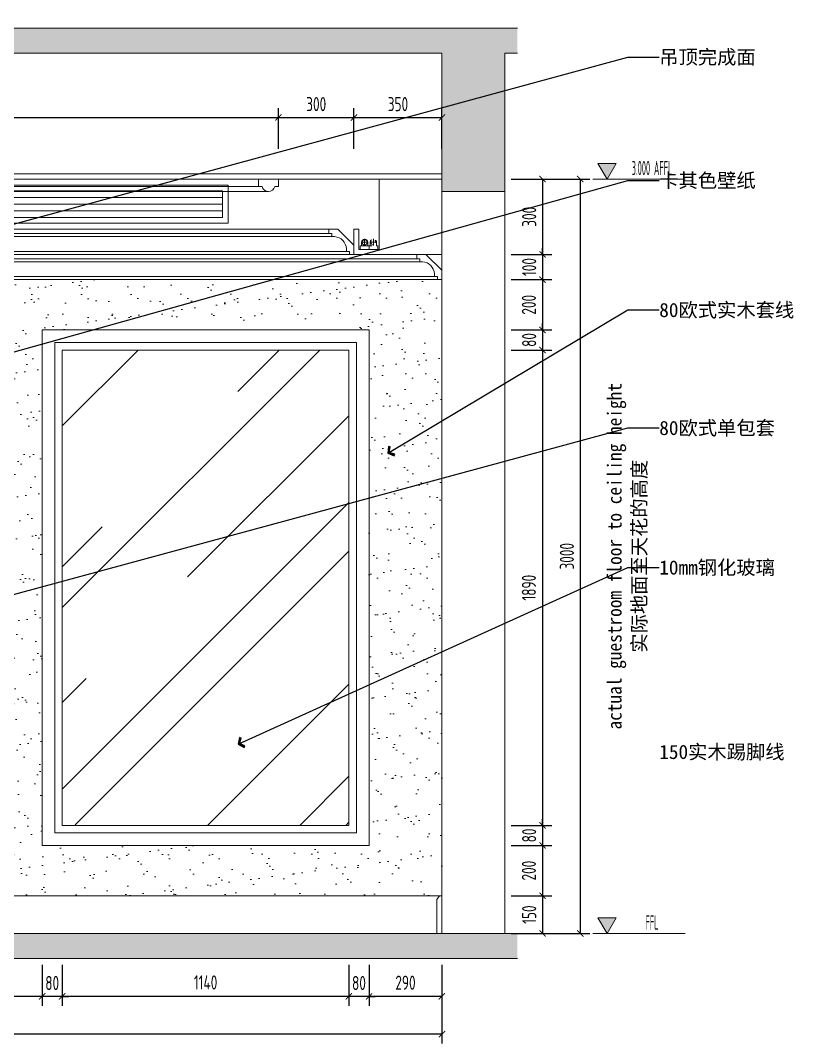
# Model space of a CAD drawing. Header units: millimetres. Extents: x 3162 to 221128, y -144913 to 11496.
# Drawn here: x 217606 to 220680, y -37702 to -33634 of the extents above; entities that cross this region are included whole.
import ezdxf
from ezdxf.enums import TextEntityAlignment as Align
from ezdxf.xclip import XClip

# ---------------------------------------------------------------- set-up
doc = ezdxf.new("R2010")
doc.units = ezdxf.units.MM
doc.header["$LTSCALE"] = 10
doc.header["$XCLIPFRAME"] = 2
doc.linetypes.add('ACAD_ISO03W100', pattern=[30, 12, -18])
doc.linetypes.add('DOTE', pattern=[61.468, 50.8, -5.08, 0.508, -5.08])
doc.layers.get('Defpoints').update_dxf_attribs({"color": 250})
for name, color, linetype, lineweight in [('Contour【轮廓线】', 94, 'Continuous', 0), ('Elevation【立面图库】', 150, 'Continuous', 0), ('FC-Hatch【平面填充】', 250, 'Continuous', 0), ('FC-Refe【标注引线】', 2, 'Continuous', 0), ('FF-Fixed【固定家具】', 30, 'Continuous', 0), ('FF-Socket【电气】', 124, 'Continuous', 0), ('FF-Text【平面文字】', 2, 'Continuous', 0), ('FF-【活动成品家具】', 51, 'Continuous', 0), ('Finish【完成面】', 2, 'Continuous', 0), ('Gray【中细线】', 8, 'Continuous', 0), ('RC-dimensions', 44, 'Continuous', 0), ('RC-Lamps【天花灯具】', 2, 'Continuous', 0), ('RC-Modelling【天花造型】', 30, 'Continuous', 0), ('Wall【立面墙】', 252, 'Continuous', 0)]:
    doc.layers.add(name, color=color, linetype=linetype, lineweight=lineweight)
doc.layers.add('WALL_NEW【新建墙体】', color=4, linetype='Continuous')
doc.layers.add('WALL【墙体】', color=7, linetype='Continuous')
doc.styles.add('宋体', font='', dxfattribs={"width": 0.8})
doc.styles.add('尺寸标注', font='ARCHS.SHX', dxfattribs={"width": 0.8})
doc.styles.add('文字', font='')
doc.styles.add('标高', font='ARCHS.SHX', dxfattribs={"width": 0.5})
doc.styles.get('宋体').set_extended_font_data('SimSun')
doc.styles.get('文字').set_extended_font_data('SimSun')
doc.dimstyles.new('海龙1：25', dxfattribs={"dimscale": 25, "dimtxt": 2.25, "dimasz": 1, "dimexe": 1.5, "dimexo": 1, "dimgap": 1, "dimtad": 1, "dimdec": 0, "dimrnd": 5, "dimdsep": 46, "dimtxsty": '尺寸标注', "dimblk": 'ARCHTICK', "dimblk1": 'ARCHTICK', "dimblk2": 'ARCHTICK', "dimcen": 1, "dimclrd": 44, "dimclre": 44, "dimclrt": 2, "dimadec": 0, "dimazin": 0, "dimtfac": 1, "dimtdec": 0, "dimtix": 1, "dimtmove": 2, "dimatfit": 3, "dimldrblk": 'hl_arrow2', "dimfxl": 5, "dimfxlon": 1, "dimarcsym": 0})
pattern_1 = [(225, (114248.42, 0), (35.35534, -35.35534), []), (230, (114248.42, 0), (-71.726018, 6.275218), [7.5, -82.5]), (175, (114248.42, 0), (13.87511, -75.219228), [6, -66]), (280.4514, (114242.44, 0.52), (-57.85092, -68.94393), [6.374, -70.1142]), (226.1842, (114248.42, -20), (-106.724086, 16.55189), [11.25, -123.75]), (276.6356, (114239.53, -18.62), (-93.46626, -97.41178), [9.56105, -105.1713]), (171.1842, (114248.42, -20), (-93.46618, -97.41189), [9, -99]), (201, (114238.42, -15), (-59.690703, 40.261893), [7.5, -82.5]), (146, (114238.42, -15), (-24.33156, -72.515006), [6, -66]), (251.4514, (114233.445, -11.645), (-84.022234, -32.253037), [6.374, -70.1142]), (217.5, (114248.42, 0), (-1.2159855, -33.2893854), [0.5, -65.2, 0.5, -67, 0.5, -66.25]), (187.5, (114248.42, 0), (-26.306954, -39.441171), [0.5, -38.2, 0.5, -63.7, 0.5, -25.25]), (147.5, (114270.72, -3e-15), (-53.3822436, 2.255487), [0.5, -25, 0.5, -78, 0.5, -103.5]), (137.5, (114280.72, -4e-15), (-58.318617, -10.010498), [0.5, -32.5, 0.5, -51.8, 0.5, -73.5])]

# ---------------------------------------------------------------- blocks, each defined once
blk = doc.blocks.new('海龙工具_踢脚线')
blk.add_lwpolyline([(20, 0), (20, 90), (10, 100), (0, 100)])
blk = doc.blocks.new('_ArchTick')
at = {"color": 2, "linetype": 'ByBlock', "const_width": 0.15}
blk.add_lwpolyline([(-0.5, -0.5), (0.5, 0.5)], dxfattribs=at)
blk = doc.blocks.new('*D559')
at = {"layer": 'Defpoints', "color": 0, "transparency": 16777216}
for p in [(219532, -34264.1), (219532, -34564.1), (219682, -34564.1)]:
    blk.add_point(p, dxfattribs=at)
at = {"layer": 'RC-dimensions', "color": 44, "lineweight": -2, "transparency": 16777216}
for p, q in [((219557, -34264.1), (219719.5, -34264.1)), ((219682, -34264.1), (219682, -34564.1)), ((219557, -34564.1), (219719.5, -34564.1))]:
    blk.add_line(p, q, dxfattribs=at)
at = {"layer": 'RC-dimensions', "color": 44, "lineweight": -2, "transparency": 16777216, "xscale": 25, "yscale": 25, "zscale": 25}
for p, rotation in [((219682, -34264.1), 90), ((219682, -34564.1), 270)]:
    blk.add_blockref('_ArchTick', p, dxfattribs=dict(at, rotation=rotation))
at = {"layer": 'RC-dimensions', "color": 2, "transparency": 16777216, "insert": (219628.9, -34414.1), "char_height": 56.25, "attachment_point": 5, "rotation": 90, "style": '尺寸标注'}
blk.add_mtext('300', dxfattribs=at)
blk = doc.blocks.new('hl_arrow2')
at = {"color": 2}
blk.add_line((-0.22, 0), (-1, 0), dxfattribs=at)
blk.add_lwpolyline([(-0.22, 0), (-0.86, -0.69), (-0.65, -0.86), (0, 0), (-0.65, 0.86), (-0.86, 0.69)], close=True, dxfattribs=at)
for points in [[(-0.86, 0.69), (-0.65, 0.86), (-0.22, 0), (0, 0)], [(-0.86, -0.69), (-0.65, -0.86), (-0.22, 0), (0, 0)]]:
    blk.add_solid(points, dxfattribs=at)
blk = doc.blocks.new('*D560')
at = {"layer": 'Defpoints', "color": 0, "transparency": 16777216}
for p in [(219532, -37114.1), (219532, -37264.1), (219682, -37264.1)]:
    blk.add_point(p, dxfattribs=at)
at = {"layer": 'RC-dimensions', "color": 44, "lineweight": -2, "transparency": 16777216}
for p, q in [((219557, -37114.1), (219719.5, -37114.1)), ((219682, -37114.1), (219682, -37264.1)), ((219557, -37264.1), (219719.5, -37264.1))]:
    blk.add_line(p, q, dxfattribs=at)
at = {"layer": 'RC-dimensions', "color": 44, "lineweight": -2, "transparency": 16777216, "xscale": 25, "yscale": 25, "zscale": 25}
for p, rotation in [((219682, -37114.1), 90), ((219682, -37264.1), 270)]:
    blk.add_blockref('_ArchTick', p, dxfattribs=dict(at, rotation=rotation))
at = {"layer": 'RC-dimensions', "color": 2, "transparency": 16777216, "insert": (219628.9, -37189.1), "char_height": 56.25, "attachment_point": 5, "rotation": 90, "style": '尺寸标注'}
blk.add_mtext('150', dxfattribs=at)
blk = doc.blocks.new('*D561')
at = {"layer": 'Defpoints', "color": 0, "transparency": 16777216}
for p in [(219532, -34264.1), (219532, -37264.1), (219832, -37264.1)]:
    blk.add_point(p, dxfattribs=at)
at = {"layer": 'RC-dimensions', "color": 44, "lineweight": -2, "transparency": 16777216}
for p, q in [((219707, -34264.1), (219869.5, -34264.1)), ((219832, -34264.1), (219832, -37264.1)), ((219707, -37264.1), (219869.5, -37264.1))]:
    blk.add_line(p, q, dxfattribs=at)
at = {"layer": 'RC-dimensions', "color": 44, "lineweight": -2, "transparency": 16777216, "xscale": 25, "yscale": 25, "zscale": 25}
for p, rotation in [((219832, -34264.1), 90), ((219832, -37264.1), 270)]:
    blk.add_blockref('_ArchTick', p, dxfattribs=dict(at, rotation=rotation))
at = {"layer": 'RC-dimensions', "color": 2, "transparency": 16777216, "insert": (219778.9, -35764.1), "char_height": 56.25, "attachment_point": 5, "rotation": 90, "style": '尺寸标注'}
blk.add_mtext('3000', dxfattribs=at)
blk = doc.blocks.new('海龍_立面标识')
at = {"style": '宋体', "width": 0.9, "flags": 8}
blk.add_attdef('FLOOR_HEIGHT', text='', height=2.25, rotation=90, dxfattribs=at).set_placement((0, 0), align=Align.CENTER)
at = {"style": '宋体', "flags": 8}
blk.add_attdef('HEIGHT', text='', height=2.25, rotation=90, dxfattribs=at).set_placement((-3.5, 0), align=Align.CENTER)
blk = doc.blocks.new('hl_Elevation-A2')
blk.add_hatch(color=150).paths.add_polyline_path([(3.74, 2.47), (2.27, 0), (0.8, 2.47)])
at = {"color": 150}
blk.add_line((0, 0), (14.67, 0), dxfattribs=at)
blk.add_lwpolyline([(3.74, 2.47), (2.27, 0), (0.8, 2.47)], close=True, dxfattribs=at)
at = {"color": 2, "style": '标高', "width": 0.8, "flags": 8}
blk.add_attdef('HEIGHT', text='', height=2.25, dxfattribs=at).set_placement((9.42, 1.75), align=Align.MIDDLE_CENTER)
blk = doc.blocks.new('*D562')
at = {"layer": 'Defpoints', "color": 0, "transparency": 16777216}
for p in [(218992, -37364.1), (219282, -37364.1), (218992, -37514.1)]:
    blk.add_point(p, dxfattribs=at)
at = {"layer": 'RC-dimensions', "color": 44, "lineweight": -2, "transparency": 16777216}
for p, q in [((218992, -37389.1), (218992, -37551.6)), ((219282, -37389.1), (219282, -37551.6)), ((219282, -37514.1), (218992, -37514.1))]:
    blk.add_line(p, q, dxfattribs=at)
at = {"layer": 'RC-dimensions', "color": 44, "lineweight": -2, "transparency": 16777216, "xscale": 25, "yscale": 25, "zscale": 25, "rotation": 180}
blk.add_blockref('_ArchTick', (218992, -37514.1), dxfattribs=at)
at = {"layer": 'RC-dimensions', "color": 44, "lineweight": -2, "transparency": 16777216, "xscale": 25, "yscale": 25, "zscale": 25}
blk.add_blockref('_ArchTick', (219282, -37514.1), dxfattribs=at)
at = {"layer": 'RC-dimensions', "color": 2, "transparency": 16777216, "insert": (219137, -37459.8), "char_height": 56.25, "attachment_point": 5, "style": '尺寸标注'}
blk.add_mtext('290', dxfattribs=at)
blk = doc.blocks.new('*D563')
at = {"layer": 'Defpoints', "color": 0, "transparency": 16777216}
for p in [(215532, -37364.1), (219282, -37364.1), (215532, -37664.1)]:
    blk.add_point(p, dxfattribs=at)
at = {"layer": 'RC-dimensions', "color": 44, "lineweight": -2, "transparency": 16777216}
for p, q in [((215532, -37539.1), (215532, -37701.6)), ((219282, -37539.1), (219282, -37701.6)), ((219282, -37664.1), (215532, -37664.1))]:
    blk.add_line(p, q, dxfattribs=at)
at = {"layer": 'RC-dimensions', "color": 44, "lineweight": -2, "transparency": 16777216, "xscale": 25, "yscale": 25, "zscale": 25, "rotation": 180}
blk.add_blockref('_ArchTick', (215532, -37664.1), dxfattribs=at)
at = {"layer": 'RC-dimensions', "color": 44, "lineweight": -2, "transparency": 16777216, "xscale": 25, "yscale": 25, "zscale": 25}
blk.add_blockref('_ArchTick', (219282, -37664.1), dxfattribs=at)
at = {"layer": 'RC-dimensions', "color": 2, "transparency": 16777216, "insert": (217407, -37609.8), "char_height": 56.25, "attachment_point": 5, "style": '尺寸标注'}
blk.add_mtext('3750', dxfattribs=at)
blk = doc.blocks.new('1500平10100181')
at = {"ltscale": 300}
for p, q in [((-1270.6, 991.6), (-770.6, 991.6)), ((-1270.6, 491.6), (-1270.6, 991.6)), ((-770.6, 991.6), (-770.6, 491.6)), ((-749, 1000), (603.1, 1000)), ((-749, 1000), (-749, 374.1)), ((603.1, 1000), (603.1, 320.9)), ((603.1, 1000), (603.1, 345.9)), ((-770.6, 491.6), (-1270.6, 491.6)), ((-1270.6, 491.6), (-770.6, 491.6)), ((-749, 374.1), (-775.9, 311.5)), ((-775.9, 311.5), (-740.1, 257.9)), ((-749, 271.3), (-749, -1000)), ((638.5, 243.1), (606, 239.9)), ((606, 239.9), (606, -999.7)), ((-749, -1000), (603.1, -1000)), ((603.1, -1000), (-749, -1000))]:
    blk.add_line(p, q, dxfattribs=at)
at = {"color": 8}
for p, q in [((-770.6, 491.6), (-770.6, 991.6)), ((-1020.6, 966.9), (-1020.6, 516.3)), ((-749, 958.2), (603.1, 958.2)), ((-570, 910.6), (-278, 946.4)), ((-278, 946.4), (-137.7, 883.8)), ((-39.2, 937.4), (32.4, 892.7)), ((-39.2, 937.4), (77.1, 928.5)), ((-39.2, 901.6), (-39.2, 937.4)), ((77.1, 928.5), (369.1, 964.2)), ((369.1, 964.2), (517.3, 901.6)), ((-686.4, 883.8), (-686.4, 919.5)), ((-686.4, 919.5), (-614.8, 874.8)), ((-686.4, 919.5), (-570, 910.6)), ((-137.7, 883.8), (-75, 910.6)), ((-75, 910.6), (-119.8, 740.7)), ((-21.3, 687.1), (-39.2, 901.6)), ((517.3, 901.6), (580, 928.5)), ((580, 928.5), (535.2, 758.6)), ((-668.5, 669.2), (-686.4, 883.8)), ((-1254.7, 741.6), (-786.5, 741.6)), ((-119.8, 740.7), (-92.9, 544)), ((535.2, 758.6), (562.1, 561.9)), ((-704.3, 535), (-668.5, 669.2)), ((-57.5, 551.6), (-21.3, 687.1)), ((-605.8, 587.2), (-703.4, 538.5)), ((16.7, 588.7), (-72.8, 544)), ((560.7, 572.1), (130.8, 561.9)), ((486.3, 572.7), (485.7, 570.5)), ((562.1, 561.9), (486.3, 572.7)), ((-632.7, 544), (-704.3, 535)), ((-516.3, 544), (-632.7, 544)), ((-155.6, 552.9), (-516.3, 544)), ((-92.9, 544), (-155.6, 552.9)), ((14.5, 561.9), (-93.5, 548.4)), ((130.8, 561.9), (14.5, 561.9)), ((-749, 383), (606.9, 508.2)), ((606.9, 508.2), (-48.2, 365.2)), ((-740.1, 257.9), (172.2, 347.3)), ((378.1, 329.4), (615.8, 320.5)), ((603.1, 345.9), (603.1, 320.9)), ((603.1, 320.9), (616.4, 320.9)), ((616.4, 320.9), (638.5, 243.1)), ((633.7, 248.9), (-740.1, 168.4)), ((-740.1, 168.4), (-360.8, 213.2)), ((229.7, -1000), (229.7, 227.8)), ((250.5, -1000), (250.5, 228.9)), ((274.6, -1000), (274.6, 230.2)), ((295.4, -1000), (295.4, 231.3)), ((319.4, -1000), (319.4, 232.6)), ((-320.9, -1000), (-320.9, 186.7)), ((-300.1, -1000), (-300.1, 187.8)), ((-276, -1000), (-276, 189)), ((-255.2, -1000), (-255.2, 190.1)), ((-231.2, -1000), (-231.2, 191.4)), ((-749, -526.3), (603.1, -526.3)), ((-749, -547.1), (603.1, -547.1)), ((-749, -571.3), (603.1, -571.3)), ((-749, -592.1), (603.1, -592.1)), ((-749, -616), (603.1, -616))]:
    blk.add_line(p, q, dxfattribs=at)
for radius in [175, 72.2]:
    blk.add_circle((-1020.6, 741.6), radius, dxfattribs=at)
blk = doc.blocks.new('海龙_05140578')
at = {"layer": 'WALL_NEW【新建墙体】'}
h = blk.add_hatch(dxfattribs=at)
h.set_pattern_fill('ANSI31', color=8, scale=20, style=0)
h.set_pattern_definition([(45, (-3175, 1275), (-44.9013, 44.9013), [])])
h.paths.add_polyline_path([(-3095, 1875), (-3175, 1875), (-3175, 1275), (-3095, 1275)])
h.paths.add_polyline_path([(-3095, -1275), (-3175, -1275), (-3175, -1875), (-3095, -1875)])
h.paths.add_polyline_path([(1355, 125), (1175, 125), (1175, -335), (1295, -335), (1295, 5), (1355, 5)])
h.paths.add_polyline_path([(1295, 1875), (1175, 1875), (1175, 1275), (1295, 1275)])
h.paths.add_polyline_path([(1295, -1575), (1175, -1575), (1175, -1875), (1295, -1875)])
h.paths.add_polyline_path([(3375, 325), (3135, 325), (3135, 125), (2157.1, 125), (2157.1, 5), (3375, 5)])
h.paths.add_polyline_path([(2320, 1875), (2200, 1875), (2200, 1275), (2320, 1275)])
at = {"layer": 'WALL【墙体】'}
for p, q in [((-3375, -1875), (3375, -1875)), ((-3625, -2125), (3625, -2125))]:
    blk.add_line(p, q, dxfattribs=at)
at = {"layer": 'FF-【活动成品家具】', "xscale": -1, "rotation": 180}
blk.add_blockref('1500平10100181', (60.6, -875), dxfattribs=at)
blk = doc.blocks.new('海龙_05143141')
at = {"layer": 'Contour【轮廓线】', "color": 8}
for points in [[(495, -77), (495, -88), (507, -88), (507, -100), (525, -100), (525, -63), (461, 0), (425, 0), (425, -17), (437, -17), (437, -29), (448, -29, -0.370903), (495, -77)], [(845, -177), (845, -188), (857, -188), (857, -200), (875, -200), (875, -163), (811, -100), (775, -100), (775, -117), (787, -117), (787, -129), (798, -129, -0.370903), (845, -177)]]:
    blk.add_lwpolyline(points, format="xyb", dxfattribs=at)
at = {"layer": 'RC-Modelling【天花造型】'}
for p, q in [((425, 0), (-875, 0)), ((-875, -100), (525, -100)), ((-875, -200), (857, -200))]:
    blk.add_line(p, q, dxfattribs=at)
at = {"layer": 'RC-Modelling【天花造型】', "color": 8}
for p, q in [((-875, -17), (425, -17)), ((437, -29), (-875, -29)), ((-875, -88), (495, -88)), ((775, -117), (-875, -117)), ((787, -129), (-875, -129)), ((-875, -188), (845, -188))]:
    blk.add_line(p, q, dxfattribs=at)
at = {"layer": 'RC-Modelling【天花造型】'}
blk.add_lwpolyline([(875, 200), (875, 200), (875, -100), (525, -100), (525, 0), (545, 0), (545, -80), (625, -80), (625, 200), (-875, 200)], dxfattribs=at)
blk = doc.blocks.new('天花风口')
at = {"color": 251}
for p, q in [((2127.5, 101.2), (-277.5, 101.2)), ((2127.5, 75), (-277.5, 75)), ((2127.5, 48.8), (-277.5, 48.8))]:
    blk.add_line(p, q, dxfattribs=at)
blk.add_lwpolyline([(2150, 150), (2150, 0), (-300, 0), (-300, 150)], close=True)
blk.add_lwpolyline([(2127.5, 22.5), (-277.5, 22.5), (-277.5, 127.5), (2127.5, 127.5)], close=True, dxfattribs=at)
blk = doc.blocks.new('海龙工具_暗藏灯')
at = {"color": 8, "linetype": 'DOTE', "ltscale": 4.56}
for p, q in [((0, 41.7), (0, 15.3)), ((-13.2, 28.5), (13.2, 28.5))]:
    blk.add_line(p, q, dxfattribs=at)
at = {"ltscale": 100}
blk.add_lwpolyline([(-12.5, 13.9), (-12.5, 28.5, -1), (12.5, 28.5), (12.5, 13.9)], format="xyb", dxfattribs=at)
blk.add_lwpolyline([(-17.4, 13.9), (-17.4, 0), (17.4, 0), (17.4, 13.9)], close=True, dxfattribs=at)
blk.add_circle((0, 28.5), 10.4, dxfattribs=at)
blk = doc.blocks.new('海龙工具_暗藏灯[虚]')
at = {"color": 8, "linetype": 'DOTE', "ltscale": 4.56}
for p, q in [((0, 41.7), (0, 15.3)), ((-13.2, 28.5), (13.2, 28.5))]:
    blk.add_line(p, q, dxfattribs=at)
at = {"color": 8, "linetype": 'ACAD_ISO03W100', "ltscale": 0.1}
blk.add_lwpolyline([(-12.5, 13.9), (-12.5, 28.5, -1), (12.5, 28.5), (12.5, 13.9)], format="xyb", dxfattribs=at)
blk.add_lwpolyline([(-17.4, 13.9), (-17.4, 0), (17.4, 0), (17.4, 13.9)], close=True, dxfattribs=at)
blk.add_circle((0, 28.5), 10.4, dxfattribs=at)
blk = doc.blocks.new('D_暗藏灯管')
for name, p in [('海龙工具_暗藏灯[虚]', (-17.4, 0)), ('海龙工具_暗藏灯', (17.4, 0))]:
    blk.add_blockref(name, p)
blk = doc.blocks.new('*D673')
at = {"layer": 'Defpoints', "color": 0, "transparency": 16777216}
for p in [(219282, -34019.4), (218932, -34169.4), (219282, -34169.4)]:
    blk.add_point(p, dxfattribs=at)
at = {"layer": 'RC-dimensions', "color": 44, "lineweight": -2, "transparency": 16777216}
for p, q in [((218932, -34144.4), (218932, -33981.9)), ((219282, -34144.4), (219282, -33981.9)), ((218932, -34019.4), (219282, -34019.4))]:
    blk.add_line(p, q, dxfattribs=at)
at = {"layer": 'RC-dimensions', "color": 44, "lineweight": -2, "transparency": 16777216, "xscale": 25, "yscale": 25, "zscale": 25, "rotation": 180}
blk.add_blockref('_ArchTick', (218932, -34019.4), dxfattribs=at)
at = {"layer": 'RC-dimensions', "color": 44, "lineweight": -2, "transparency": 16777216, "xscale": 25, "yscale": 25, "zscale": 25}
blk.add_blockref('_ArchTick', (219282, -34019.4), dxfattribs=at)
at = {"layer": 'RC-dimensions', "color": 2, "transparency": 16777216, "insert": (219107, -33966.3), "char_height": 56.25, "attachment_point": 5, "style": '尺寸标注'}
blk.add_mtext('350', dxfattribs=at)
blk = doc.blocks.new('*D674')
at = {"layer": 'Defpoints', "color": 0, "transparency": 16777216}
for p in [(218632, -34019.4), (216182, -34169.4), (218632, -34169.4)]:
    blk.add_point(p, dxfattribs=at)
at = {"layer": 'RC-dimensions', "color": 44, "lineweight": -2, "transparency": 16777216}
for p, q in [((216182, -34144.4), (216182, -33981.9)), ((218632, -34144.4), (218632, -33981.9)), ((216182, -34019.4), (218632, -34019.4))]:
    blk.add_line(p, q, dxfattribs=at)
at = {"layer": 'RC-dimensions', "color": 44, "lineweight": -2, "transparency": 16777216, "xscale": 25, "yscale": 25, "zscale": 25, "rotation": 180}
blk.add_blockref('_ArchTick', (216182, -34019.4), dxfattribs=at)
at = {"layer": 'RC-dimensions', "color": 44, "lineweight": -2, "transparency": 16777216, "xscale": 25, "yscale": 25, "zscale": 25}
blk.add_blockref('_ArchTick', (218632, -34019.4), dxfattribs=at)
at = {"layer": 'RC-dimensions', "color": 2, "transparency": 16777216, "insert": (217407, -33963.9), "char_height": 56.25, "attachment_point": 5, "style": '尺寸标注'}
blk.add_mtext('2450', dxfattribs=at)
blk = doc.blocks.new('*D675')
at = {"layer": 'Defpoints', "color": 0, "transparency": 16777216}
for p in [(218932, -34019.4), (218632, -34169.4), (218932, -34169.4)]:
    blk.add_point(p, dxfattribs=at)
at = {"layer": 'RC-dimensions', "color": 44, "lineweight": -2, "transparency": 16777216}
for p, q in [((218632, -34144.4), (218632, -33981.9)), ((218932, -34144.4), (218932, -33981.9)), ((218632, -34019.4), (218932, -34019.4))]:
    blk.add_line(p, q, dxfattribs=at)
at = {"layer": 'RC-dimensions', "color": 44, "lineweight": -2, "transparency": 16777216, "xscale": 25, "yscale": 25, "zscale": 25, "rotation": 180}
blk.add_blockref('_ArchTick', (218632, -34019.4), dxfattribs=at)
at = {"layer": 'RC-dimensions', "color": 44, "lineweight": -2, "transparency": 16777216, "xscale": 25, "yscale": 25, "zscale": 25}
blk.add_blockref('_ArchTick', (218932, -34019.4), dxfattribs=at)
at = {"layer": 'RC-dimensions', "color": 2, "transparency": 16777216, "insert": (218782, -33966.3), "char_height": 56.25, "attachment_point": 5, "style": '尺寸标注'}
blk.add_mtext('300', dxfattribs=at)
blk = doc.blocks.new('*D690')
at = {"layer": 'Defpoints', "color": 0, "transparency": 16777216}
for p in [(217131.9, -37364.1), (217692, -37364.1), (217131.9, -37514.1)]:
    blk.add_point(p, dxfattribs=at)
at = {"layer": 'RC-dimensions', "color": 44, "lineweight": -2, "transparency": 16777216}
for p, q in [((217131.9, -37389.1), (217131.9, -37551.6)), ((217692, -37389.1), (217692, -37551.6)), ((217692, -37514.1), (217131.9, -37514.1))]:
    blk.add_line(p, q, dxfattribs=at)
at = {"layer": 'RC-dimensions', "color": 44, "lineweight": -2, "transparency": 16777216, "xscale": 25, "yscale": 25, "zscale": 25, "rotation": 180}
blk.add_blockref('_ArchTick', (217131.9, -37514.1), dxfattribs=at)
at = {"layer": 'RC-dimensions', "color": 44, "lineweight": -2, "transparency": 16777216, "xscale": 25, "yscale": 25, "zscale": 25}
blk.add_blockref('_ArchTick', (217692, -37514.1), dxfattribs=at)
at = {"layer": 'RC-dimensions', "color": 2, "transparency": 16777216, "insert": (217411.9, -37461), "char_height": 56.25, "attachment_point": 5, "style": '尺寸标注'}
blk.add_mtext('560', dxfattribs=at)
blk = doc.blocks.new('*D691')
at = {"layer": 'Defpoints', "color": 0, "transparency": 16777216}
for p in [(217692, -37364.1), (217772, -37364.1), (217692, -37514.1)]:
    blk.add_point(p, dxfattribs=at)
at = {"layer": 'RC-dimensions', "color": 44, "lineweight": -2, "transparency": 16777216}
for p, q in [((217692, -37389.1), (217692, -37551.6)), ((217772, -37389.1), (217772, -37551.6)), ((217692, -37514.1), (217667, -37514.1)), ((217772, -37514.1), (217692, -37514.1)), ((217772, -37514.1), (217797, -37514.1))]:
    blk.add_line(p, q, dxfattribs=at)
at = {"layer": 'RC-dimensions', "color": 44, "lineweight": -2, "transparency": 16777216, "xscale": 25, "yscale": 25, "zscale": 25}
blk.add_blockref('_ArchTick', (217692, -37514.1), dxfattribs=at)
at = {"layer": 'RC-dimensions', "color": 44, "lineweight": -2, "transparency": 16777216, "xscale": 25, "yscale": 25, "zscale": 25, "rotation": 180}
blk.add_blockref('_ArchTick', (217772, -37514.1), dxfattribs=at)
at = {"layer": 'RC-dimensions', "color": 2, "transparency": 16777216, "insert": (217732, -37461), "char_height": 56.25, "attachment_point": 5, "style": '尺寸标注'}
blk.add_mtext('80', dxfattribs=at)
blk = doc.blocks.new('*D692')
at = {"layer": 'Defpoints', "color": 0, "transparency": 16777216}
for p in [(217772, -37364.1), (218912, -37364.1), (217772, -37514.1)]:
    blk.add_point(p, dxfattribs=at)
at = {"layer": 'RC-dimensions', "color": 44, "lineweight": -2, "transparency": 16777216}
for p, q in [((217772, -37389.1), (217772, -37551.6)), ((218912, -37389.1), (218912, -37551.6)), ((218912, -37514.1), (217772, -37514.1))]:
    blk.add_line(p, q, dxfattribs=at)
at = {"layer": 'RC-dimensions', "color": 44, "lineweight": -2, "transparency": 16777216, "xscale": 25, "yscale": 25, "zscale": 25, "rotation": 180}
blk.add_blockref('_ArchTick', (217772, -37514.1), dxfattribs=at)
at = {"layer": 'RC-dimensions', "color": 44, "lineweight": -2, "transparency": 16777216, "xscale": 25, "yscale": 25, "zscale": 25}
blk.add_blockref('_ArchTick', (218912, -37514.1), dxfattribs=at)
at = {"layer": 'RC-dimensions', "color": 2, "transparency": 16777216, "insert": (218342, -37458.7), "char_height": 56.25, "attachment_point": 5, "style": '尺寸标注'}
blk.add_mtext('1140', dxfattribs=at)
blk = doc.blocks.new('*D693')
at = {"layer": 'Defpoints', "color": 0, "transparency": 16777216}
for p in [(218912, -37364.1), (218992, -37364.1), (218912, -37514.1)]:
    blk.add_point(p, dxfattribs=at)
at = {"layer": 'RC-dimensions', "color": 44, "lineweight": -2, "transparency": 16777216}
for p, q in [((218912, -37389.1), (218912, -37551.6)), ((218992, -37389.1), (218992, -37551.6)), ((218912, -37514.1), (218887, -37514.1)), ((218992, -37514.1), (218912, -37514.1)), ((218992, -37514.1), (219017, -37514.1))]:
    blk.add_line(p, q, dxfattribs=at)
at = {"layer": 'RC-dimensions', "color": 44, "lineweight": -2, "transparency": 16777216, "xscale": 25, "yscale": 25, "zscale": 25}
blk.add_blockref('_ArchTick', (218912, -37514.1), dxfattribs=at)
at = {"layer": 'RC-dimensions', "color": 44, "lineweight": -2, "transparency": 16777216, "xscale": 25, "yscale": 25, "zscale": 25, "rotation": 180}
blk.add_blockref('_ArchTick', (218992, -37514.1), dxfattribs=at)
at = {"layer": 'RC-dimensions', "color": 2, "transparency": 16777216, "insert": (218952, -37461), "char_height": 56.25, "attachment_point": 5, "style": '尺寸标注'}
blk.add_mtext('80', dxfattribs=at)
blk = doc.blocks.new('*D694')
at = {"layer": 'Defpoints', "color": 0, "transparency": 16777216}
for p in [(219532, -36914.1), (219532, -37114.1), (219682, -37114.1)]:
    blk.add_point(p, dxfattribs=at)
at = {"layer": 'RC-dimensions', "color": 44, "lineweight": -2, "transparency": 16777216}
for p, q in [((219557, -36914.1), (219719.5, -36914.1)), ((219682, -36914.1), (219682, -37114.1)), ((219557, -37114.1), (219719.5, -37114.1))]:
    blk.add_line(p, q, dxfattribs=at)
at = {"layer": 'RC-dimensions', "color": 44, "lineweight": -2, "transparency": 16777216, "xscale": 25, "yscale": 25, "zscale": 25}
for p, rotation in [((219682, -36914.1), 90), ((219682, -37114.1), 270)]:
    blk.add_blockref('_ArchTick', p, dxfattribs=dict(at, rotation=rotation))
at = {"layer": 'RC-dimensions', "color": 2, "transparency": 16777216, "insert": (219627.7, -37014.1), "char_height": 56.25, "attachment_point": 5, "rotation": 90, "style": '尺寸标注'}
blk.add_mtext('200', dxfattribs=at)
blk = doc.blocks.new('*D695')
at = {"layer": 'Defpoints', "color": 0, "transparency": 16777216}
for p in [(219532, -36834.1), (219532, -36914.1), (219682, -36914.1)]:
    blk.add_point(p, dxfattribs=at)
at = {"layer": 'RC-dimensions', "color": 44, "lineweight": -2, "transparency": 16777216}
for p, q in [((219682, -36834.1), (219682, -36809.1)), ((219557, -36834.1), (219719.5, -36834.1)), ((219682, -36834.1), (219682, -36914.1)), ((219557, -36914.1), (219719.5, -36914.1)), ((219682, -36914.1), (219682, -36939.1))]:
    blk.add_line(p, q, dxfattribs=at)
at = {"layer": 'RC-dimensions', "color": 44, "lineweight": -2, "transparency": 16777216, "xscale": 25, "yscale": 25, "zscale": 25}
for p, rotation in [((219682, -36834.1), 270), ((219682, -36914.1), 90)]:
    blk.add_blockref('_ArchTick', p, dxfattribs=dict(at, rotation=rotation))
at = {"layer": 'RC-dimensions', "color": 2, "transparency": 16777216, "insert": (219628.9, -36874.1), "char_height": 56.25, "attachment_point": 5, "rotation": 90, "style": '尺寸标注'}
blk.add_mtext('80', dxfattribs=at)
blk = doc.blocks.new('*D696')
at = {"layer": 'Defpoints', "color": 0, "transparency": 16777216}
for p in [(219532, -34944.1), (219532, -36834.1), (219682, -36834.1)]:
    blk.add_point(p, dxfattribs=at)
at = {"layer": 'RC-dimensions', "color": 44, "lineweight": -2, "transparency": 16777216}
for p, q in [((219557, -34944.1), (219719.5, -34944.1)), ((219682, -34944.1), (219682, -36834.1)), ((219557, -36834.1), (219719.5, -36834.1))]:
    blk.add_line(p, q, dxfattribs=at)
at = {"layer": 'RC-dimensions', "color": 44, "lineweight": -2, "transparency": 16777216, "xscale": 25, "yscale": 25, "zscale": 25}
for p, rotation in [((219682, -34944.1), 90), ((219682, -36834.1), 270)]:
    blk.add_blockref('_ArchTick', p, dxfattribs=dict(at, rotation=rotation))
at = {"layer": 'RC-dimensions', "color": 2, "transparency": 16777216, "insert": (219627.7, -35889.1), "char_height": 56.25, "attachment_point": 5, "rotation": 90, "style": '尺寸标注'}
blk.add_mtext('1890', dxfattribs=at)
blk = doc.blocks.new('*D697')
at = {"layer": 'Defpoints', "color": 0, "transparency": 16777216}
for p in [(219532, -34864.1), (219532, -34944.1), (219682, -34944.1)]:
    blk.add_point(p, dxfattribs=at)
at = {"layer": 'RC-dimensions', "color": 44, "lineweight": -2, "transparency": 16777216}
for p, q in [((219682, -34864.1), (219682, -34839.1)), ((219557, -34864.1), (219719.5, -34864.1)), ((219682, -34864.1), (219682, -34944.1)), ((219557, -34944.1), (219719.5, -34944.1)), ((219682, -34944.1), (219682, -34969.1))]:
    blk.add_line(p, q, dxfattribs=at)
at = {"layer": 'RC-dimensions', "color": 44, "lineweight": -2, "transparency": 16777216, "xscale": 25, "yscale": 25, "zscale": 25}
for p, rotation in [((219682, -34864.1), 270), ((219682, -34944.1), 90)]:
    blk.add_blockref('_ArchTick', p, dxfattribs=dict(at, rotation=rotation))
at = {"layer": 'RC-dimensions', "color": 2, "transparency": 16777216, "insert": (219628.9, -34904.1), "char_height": 56.25, "attachment_point": 5, "rotation": 90, "style": '尺寸标注'}
blk.add_mtext('80', dxfattribs=at)
blk = doc.blocks.new('*D748')
at = {"layer": 'Defpoints', "color": 0, "transparency": 16777216}
for p in [(219532, -34664.1), (219532, -34864.1), (219682, -34864.1)]:
    blk.add_point(p, dxfattribs=at)
at = {"layer": 'RC-dimensions', "color": 44, "lineweight": -2, "transparency": 16777216}
for p, q in [((219557, -34664.1), (219719.5, -34664.1)), ((219682, -34664.1), (219682, -34864.1)), ((219557, -34864.1), (219719.5, -34864.1))]:
    blk.add_line(p, q, dxfattribs=at)
at = {"layer": 'RC-dimensions', "color": 44, "lineweight": -2, "transparency": 16777216, "xscale": 25, "yscale": 25, "zscale": 25}
for p, rotation in [((219682, -34664.1), 90), ((219682, -34864.1), 270)]:
    blk.add_blockref('_ArchTick', p, dxfattribs=dict(at, rotation=rotation))
at = {"layer": 'RC-dimensions', "color": 2, "transparency": 16777216, "insert": (219627.7, -34764.1), "char_height": 56.25, "attachment_point": 5, "rotation": 90, "style": '尺寸标注'}
blk.add_mtext('200', dxfattribs=at)
blk = doc.blocks.new('*D749')
at = {"layer": 'Defpoints', "color": 0, "transparency": 16777216}
for p in [(219532, -34564.1), (219532, -34664.1), (219682, -34664.1)]:
    blk.add_point(p, dxfattribs=at)
at = {"layer": 'RC-dimensions', "color": 44, "lineweight": -2, "transparency": 16777216}
for p, q in [((219557, -34564.1), (219719.5, -34564.1)), ((219682, -34564.1), (219682, -34539.1)), ((219682, -34564.1), (219682, -34664.1)), ((219557, -34664.1), (219719.5, -34664.1)), ((219682, -34664.1), (219682, -34689.1))]:
    blk.add_line(p, q, dxfattribs=at)
at = {"layer": 'RC-dimensions', "color": 44, "lineweight": -2, "transparency": 16777216, "xscale": 25, "yscale": 25, "zscale": 25}
for p, rotation in [((219682, -34564.1), 270), ((219682, -34664.1), 90)]:
    blk.add_blockref('_ArchTick', p, dxfattribs=dict(at, rotation=rotation))
at = {"layer": 'RC-dimensions', "color": 2, "transparency": 16777216, "insert": (219628.9, -34614.1), "char_height": 56.25, "attachment_point": 5, "rotation": 90, "style": '尺寸标注'}
blk.add_mtext('100', dxfattribs=at)

msp = doc.modelspace()

# ---------------------------------------------------------------- hatches: boundary and pattern name
at = {"layer": 'FC-Hatch【平面填充】'}
h = msp.add_hatch(dxfattribs=at)
h.set_pattern_fill('钢筋混凝土', color=256, scale=50, angle=180, style=0, pattern_type=2)
h.set_pattern_definition(pattern_1)
h.paths.add_polyline_path([(215232, -33664.1), (219582, -33664.1), (219582, -33764.1), (219532, -33764.1), (219532, -34314.1), (219282, -34314.1), (219282, -33764.1), (215532, -33764.1), (215532, -34314.1), (215282, -34314.1), (215282, -33764.1), (215232, -33764.1)])
h = msp.add_hatch(dxfattribs=at)
h.set_pattern_fill('AR-SAND', color=256, scale=2.5, style=0)
h.set_pattern_definition([(37.5, (215531.98, -37114.12), (-4, 122.3533), [0, -96.52, 0, -107.95, 0, -103.1875]), (7.5, (215531.98, -37114.12), (112.381, 179.206), [0, -52.07, 0, -86.995, 0, -33.3375]), (327.5, (215453.87, -37114.12), (197.748, 0.3593), [0, -31.75, 0, -114.3, 0, -149.225]), (317.5, (215453.87, -37114.12), (190.889, 55.7323), [0, -15.875, 0, -74.93, 0, -85.725])])
h.paths.add_polyline_path([(217692, -34864.1), (217742, -34864.1), (217742, -34664.1), (217531.9, -34664.1), (215550, -34664.1), (215532, -34664.1), (215532, -37114.1), (216092, -37114.1), (216092, -34864.1), (217131.9, -34864.1), (217131.9, -37114.1), (217742, -37114.1), (217742, -36914.1), (217692, -36914.1)])
h.paths.add_polyline_path([(219282, -34664.1), (219264, -34664.1), (218942, -34664.1), (218942, -34864.1), (218992, -34864.1), (218992, -36914.1), (218942, -36914.1), (218942, -37114.1), (219282, -37114.1)])
h.paths.add_polyline_path([(218942, -34664.1), (217742, -34664.1), (217742, -34864.1), (218942, -34864.1)])
h.paths.add_polyline_path([(218942, -36914.1), (217742, -36914.1), (217742, -37114.1), (218942, -37114.1)])
h = msp.add_hatch(dxfattribs=at)
h.set_pattern_fill('钢筋混凝土', color=256, scale=50, angle=180, style=0, pattern_type=2)
h.set_pattern_definition(pattern_1)
h.paths.add_polyline_path([(215232, -37364.1), (215232, -37264.1), (219582, -37264.1), (219582, -37364.1)])
at = {"layer": 'FF-Fixed【固定家具】'}
h = msp.add_hatch(dxfattribs=at)
h.set_pattern_fill('AR-RROOF', color=8, scale=30, angle=45, style=0)
h.set_pattern_definition([(45, (217821.96, -36834.1), (646.58, 1724.2), [11430, -1524, 3810, -762]), (45, (218269.2, -35848.1), (-1255.4, 177.8), [2286, -251.46, 4572, -571.5]), (45, (217633.37, -36106.7), (2440.83, 3162.85), [6096, -1066.8, 3048, -762])])
h.paths.add_polyline_path([(218912, -34944.1), (217772, -34944.1), (217772, -36834.1), (218912, -36834.1)])

# ---------------------------------------------------------------- linework, layer by layer
at = {"layer": 'Contour【轮廓线】', "color": 8}
for p, q in [((216222, -34314.1), (218592, -34314.1)), ((216262, -34294.1), (218552, -34294.1))]:
    msp.add_line(p, q, dxfattribs=at)
at = {"layer": 'Contour【轮廓线】'}
msp.add_line((217131.9, -37114.1), (219282, -37114.1), dxfattribs=at)
msp.add_line((217131.9, -37114.1), (219282, -37114.1), dxfattribs=at)
msp.add_lwpolyline([(218552, -34264.1), (218552, -34294.1), (218567, -34294.1, 0.8), (218617, -34294.1), (218632, -34294.1), (218632, -34264.1)], format="xyb", close=True, dxfattribs=at)
at = {"layer": 'FF-Fixed【固定家具】'}
for points in [[(217692, -34864.1), (218992, -34864.1), (218992, -36914.1), (217692, -36914.1)], [(217772, -34944.1), (218912, -34944.1), (218912, -36834.1), (217772, -36834.1)]]:
    msp.add_lwpolyline(points, close=True, dxfattribs=at)
at = {"layer": 'Finish【完成面】'}
for p, q in [((219282, -34264.1), (215532, -34264.1)), ((219282, -34264.1), (215532, -34264.1)), ((219282, -34264.1), (219282, -37264.1)), ((215532, -37264.1), (219282, -37264.1))]:
    msp.add_line(p, q, dxfattribs=at)
at = {"layer": 'Gray【中细线】'}
msp.add_line((219282, -34244.1), (215532, -34244.1), dxfattribs=at)
msp.add_line((219282, -34244.1), (215532, -34244.1), dxfattribs=at)
at = {"layer": 'Wall【立面墙】'}
msp.add_line((219582, -33664.1), (215232, -33664.1), dxfattribs=at)
msp.add_lwpolyline([(219582, -33764.1), (219532, -33764.1), (219532, -34314.1), (219282, -34314.1), (219282, -33764.1), (215532, -33764.1), (215532, -34314.1), (215282, -34314.1), (215282, -33764.1), (215232, -33764.1)], dxfattribs=at)
for points in [[(219282, -37264.1), (219282, -34314.1), (219532, -34314.1), (219532, -37264.1)], [(217742, -34914.1), (218942, -34914.1), (218942, -36864.1), (217742, -36864.1)], [(215232, -37264.1), (215232, -37264.1), (219582, -37264.1), (219582, -37264.1)], [(215232, -37364.1), (215232, -37364.1), (219582, -37364.1), (219582, -37364.1)]]:
    msp.add_lwpolyline(points, close=True, dxfattribs=at)

# ---------------------------------------------------------------- block references
at = {"layer": 'Contour【轮廓线】', "xscale": -1, "yscale": 1.5}
msp.add_blockref('海龙工具_踢脚线', (219282, -37264.1), dxfattribs=at)
at = {"layer": 'Elevation【立面图库】'}
ref = msp.add_blockref('hl_Elevation-A2', (219882, -34264.1), dxfattribs=dict(at, xscale=25, yscale=25, zscale=25))
ref.add_attrib('HEIGHT', '3.000 AFFL', dxfattribs={"layer": '0', "color": 2, "height": 56.25, "style": '标高', "width": 0.5}).set_placement((220117.5, -34220.4), align=Align.MIDDLE_CENTER)
ref = msp.add_blockref('hl_Elevation-A2', (219882, -37264.1), dxfattribs=dict(at, xscale=25, yscale=25, zscale=25))
ref.add_attrib('HEIGHT', 'FFL', dxfattribs={"layer": '0', "color": 2, "height": 56.25, "style": '标高', "width": 0.5}).set_placement((220117.5, -37220.4), align=Align.MIDDLE_CENTER)
at = {"layer": 'FF-Socket【电气】'}
msp.add_blockref('天花风口', (216282, -34439.1), dxfattribs=at)
at = {"layer": 'FF-Text【平面文字】'}
ref = msp.add_blockref('海龍_立面标识', (219950.7, -35764.1), dxfattribs=dict(at, xscale=-25, yscale=25, zscale=25))
ref.add_attrib('FLOOR_HEIGHT', 'actual guestroom floor to ceiling height', dxfattribs={"layer": '0', "height": 56.25, "rotation": 90, "style": '宋体', "width": 0.9}).set_placement((219996.4, -35764.1), align=Align.CENTER)
ref.add_attrib('HEIGHT', '实际地面至天花的高度', dxfattribs={"layer": '0', "height": 56.25, "rotation": 90, "style": '宋体'}).set_placement((220094.5, -35764.1), align=Align.CENTER)
at = {"layer": 'FF-【活动成品家具】'}
msp.add_blockref('海龙_05143141', (218407, -34464.1), dxfattribs=at)
at = {"layer": 'RC-Lamps【天花灯具】', "xscale": -1}
msp.add_blockref('D_暗藏灯管', (218992, -34544.1), dxfattribs=at)
at = {"layer": 'WALL_NEW【新建墙体】'}
ref = msp.add_blockref('海龙_05140578', (217407, -33840.7), dxfattribs=dict(at, rotation=89.99999999999999))
XClip(ref).set_block_clipping_path([(425.0000058371, -2624.9999844621), (1925.0000058371, 2625.0000155379)])

# ---------------------------------------------------------------- texts
at = {"layer": 'FF-Text【平面文字】', "char_height": 56.25, "attachment_point": 1, "style": '文字'}
for s, insert in [('吊顶完成面', (220146.2, -33751.1)), ('卡其色壁纸', (220146.2, -34241.6)), ('80欧式实木套线', (220146.2, -34756.8)), ('80欧式单包套', (220146.2, -35225.8)), ('10mm钢化玻璃', (220146.2, -35780.6)), ('150实木踢脚线', (220146.2, -36513.9))]:
    msp.add_mtext(s, dxfattribs=dict(at, insert=insert))

# ---------------------------------------------------------------- dimensions: what is measured, and where the dimension line sits
at = {"layer": 'RC-dimensions'}
for base, p1, p2, picture, middle in [((218632, -34019.4), (216182, -34169.4), (218632, -34169.4), '*D674', (217407, -33963.9)), ((218932, -34019.4), (218632, -34169.4), (218932, -34169.4), '*D675', (218782, -33966.3)), ((219282, -34019.4), (218932, -34169.4), (219282, -34169.4), '*D673', (219107, -33966.3))]:
    dim = msp.add_linear_dim(base=base, p1=p1, p2=p2, dimstyle='海龙1：25', dxfattribs=at)
    dim.commit()
    dim.dimension.update_dxf_attribs({"geometry": picture, "text_midpoint": middle})
for base, p1, p2, angle, picture, middle in [((219682, -34564.1), (219532, -34264.1), (219532, -34564.1), 270, '*D559', (219628.9, -34414.1)), ((219832, -37264.1), (219532, -34264.1), (219532, -37264.1), 270, '*D561', (219778.9, -35764.1)), ((219682, -34664.1), (219532, -34564.1), (219532, -34664.1), 270, '*D749', (219628.9, -34614.1)), ((219682, -34864.1), (219532, -34664.1), (219532, -34864.1), 270, '*D748', (219627.7, -34764.1)), ((219682, -34944.1), (219532, -34864.1), (219532, -34944.1), 270, '*D697', (219628.9, -34904.1)), ((219682, -36834.1), (219532, -34944.1), (219532, -36834.1), 270, '*D696', (219627.7, -35889.1)), ((219682, -36914.1), (219532, -36834.1), (219532, -36914.1), 270, '*D695', (219628.9, -36874.1)), ((219682, -37114.1), (219532, -36914.1), (219532, -37114.1), 270, '*D694', (219627.7, -37014.1)), ((219682, -37264.1), (219532, -37114.1), (219532, -37264.1), 270, '*D560', (219628.9, -37189.1)), ((215532, -37664.1), (219282, -37364.1), (215532, -37364.1), 180, '*D563', (217407, -37609.8)), ((217131.9, -37514.1), (217692, -37364.1), (217131.9, -37364.1), 180, '*D690', (217411.9, -37461)), ((217692, -37514.1), (217772, -37364.1), (217692, -37364.1), 180, '*D691', (217732, -37461)), ((217772, -37514.1), (218912, -37364.1), (217772, -37364.1), 180, '*D692', (218342, -37458.7)), ((218912, -37514.1), (218992, -37364.1), (218912, -37364.1), 180, '*D693', (218952, -37461)), ((218992, -37514.1), (219282, -37364.1), (218992, -37364.1), 180, '*D562', (219137, -37459.8))]:
    dim = msp.add_linear_dim(base=base, p1=p1, p2=p2, angle=angle, dimstyle='海龙1：25', override={"dimscale": 25, "dimtxsty": '尺寸标注', "dimblk1": 'ArchTick', "dimblk2": 'ArchTick', "dimsah": 1, "dimclrt": 2}, dxfattribs=at)
    dim.commit()
    dim.dimension.update_dxf_attribs({"geometry": picture, "text_midpoint": middle})

# ---------------------------------------------------------------- leaders
at = {"layer": 'FC-Refe【标注引线】'}
for points in [[(217131.9, -34564.1), (220021.2, -33779.3), (220146.2, -33779.3)], [(217211.9, -35054.6), (220021.2, -34269.8), (220146.2, -34269.8)], [(219067, -35354.4), (220021.2, -34784.9), (220146.2, -34784.9)], [(216132, -36308.8), (220021.2, -35254), (220146.2, -35254)], [(218471.5, -36511.5), (220021.2, -35808.7), (220146.2, -35808.7)]]:
    msp.add_leader(points, dimstyle='海龙1：25', override={"dimscale": 25, "dimldrblk": 'hl_arrow2'}, dxfattribs=at)

doc.saveas('drawing.dxf')
